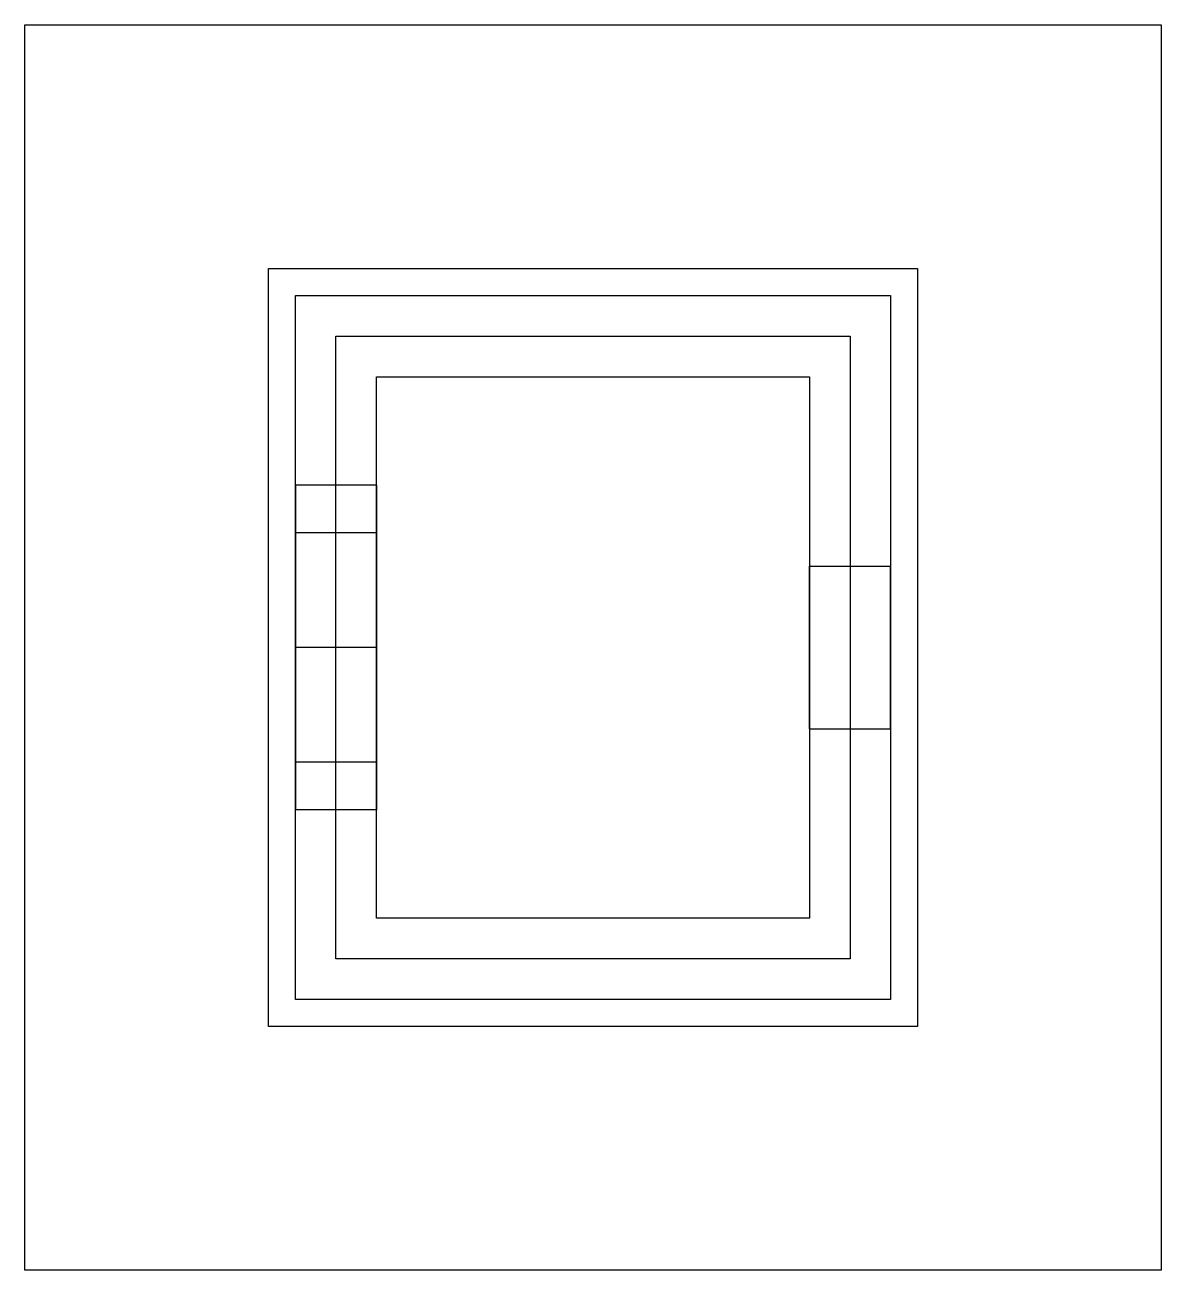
# Model space of a CAD drawing. Header units: millimetres. Extents: x -1050 to 1050, y -1150 to 1150.
import ezdxf

# ---------------------------------------------------------------- set-up
doc = ezdxf.new("R2010")
doc.units = ezdxf.units.MM
doc.linetypes.add('DASHED', pattern=[2, 2])
for name, color, linetype in [('MASU_BASE', 2, 'Continuous'), ('MASU_CONC', 7, 'Continuous'), ('MASU_EARTH', 3, 'Continuous'), ('MASU_GRAT', 4, 'Continuous'), ('MASU_KIRI', 6, 'Continuous')]:
    doc.layers.add(name, color=color, linetype=linetype)

msp = doc.modelspace()

# ---------------------------------------------------------------- linework, layer by layer
at = {"layer": 'MASU_BASE', "linetype": 'Continuous'}
for p, q in [((-600, -700), (-600, 700)), ((-600, -700, 100), (-600, 700, 100)), ((-600, 700), (600, 700)), ((-600, 700, 100), (600, 700, 100)), ((-600, 700), (-600, 700, 100)), ((600, 700), (600, -700)), ((600, 700, 100), (600, -700, 100)), ((600, 700), (600, 700, 100)), ((600, -700), (-600, -700)), ((600, -700, 100), (-600, -700, 100)), ((-600, -700), (-600, -700, 100)), ((600, -700), (600, -700, 100))]:
    msp.add_line(p, q, dxfattribs=at)
at = {"layer": 'MASU_CONC', "linetype": 'Continuous'}
for p, q in [((-550, -650, 100), (-550, 650, 100)), ((-550, -650, 1050), (-550, 650, 1050)), ((-550, 650, 100), (550, 650, 100)), ((-550, 650, 1050), (550, 650, 1050)), ((-550, 650, 100), (-550, 650, 1050)), ((550, 650, 100), (550, -650, 100)), ((550, 650, 1050), (550, -650, 1050)), ((550, 650, 100), (550, 650, 1050)), ((-400, -500, 250), (-400, 500, 250)), ((-400, -500, 1050), (-400, 500, 1050)), ((-400, 500, 250), (400, 500, 250)), ((-400, 500, 1050), (400, 500, 1050)), ((-400, 500, 250), (-400, 500, 1050)), ((400, 500, 250), (400, -500, 250)), ((400, 500, 1050), (400, -500, 1050)), ((400, 500, 250), (400, 500, 1050)), ((400, -500, 250), (-400, -500, 250)), ((400, -500, 1050), (-400, -500, 1050)), ((-400, -500, 250), (-400, -500, 1050)), ((400, -500, 250), (400, -500, 1050)), ((550, -650, 100), (-550, -650, 100)), ((550, -650, 1050), (-550, -650, 1050)), ((-550, -650, 100), (-550, -650, 1050)), ((550, -650, 100), (550, -650, 1050))]:
    msp.add_line(p, q, dxfattribs=at)
at = {"layer": 'MASU_EARTH', "linetype": 'DASHED'}
for p, q in [((-1050, -1150), (-1050, 1150)), ((-1050, -1150, 850), (-1050, 1150, 850)), ((-1050, 1150), (1050, 1150)), ((-1050, 1150, 850), (1050, 1150, 850)), ((-1050, 1150), (-1050, 1150, 850)), ((1050, 1150), (1050, -1150)), ((1050, 1150, 850), (1050, -1150, 850)), ((1050, 1150), (1050, 1150, 850)), ((1050, -1150), (-1050, -1150)), ((1050, -1150, 850), (-1050, -1150, 850)), ((-1050, -1150), (-1050, -1150, 850)), ((1050, -1150), (1050, -1150, 850))]:
    msp.add_line(p, q, dxfattribs=at)
at = {"layer": 'MASU_GRAT', "linetype": 'Continuous'}
for p, q in [((-475, -575, 955), (-475, 575, 955)), ((-475, -575, 1050), (-475, 575, 1050)), ((-475, 575, 955), (475, 575, 955)), ((-475, 575, 1050), (475, 575, 1050)), ((-475, 575, 955), (-475, 575, 1050)), ((475, 575, 955), (475, -575, 955)), ((475, 575, 1050), (475, -575, 1050)), ((475, 575, 955), (475, 575, 1050)), ((475, -575, 955), (-475, -575, 955)), ((475, -575, 1050), (-475, -575, 1050)), ((-475, -575, 955), (-475, -575, 1050)), ((475, -575, 955), (475, -575, 1050))]:
    msp.add_line(p, q, dxfattribs=at)
at = {"layer": 'MASU_KIRI', "linetype": 'DASHED'}
for p, q in [((-550, 300, 700), (-550, 294.2, 758.5)), ((-550, 294.2, 641.5), (-550, 300, 700)), ((-400, 300, 700), (-550, 300, 700)), ((-400, 300, 700), (-400, 294.2, 758.5)), ((-400, 294.2, 641.5), (-400, 300, 700)), ((-550, 294.2, 758.5), (-550, 277.2, 814.8)), ((-550, 277.2, 585.2), (-550, 294.2, 641.5)), ((-550, 277.2, 814.8), (-550, 249.4, 866.7)), ((-550, 249.4, 533.3), (-550, 277.2, 585.2)), ((-400, 294.2, 758.5), (-400, 277.2, 814.8)), ((-400, 277.2, 585.2), (-400, 294.2, 641.5)), ((-400, 277.2, 814.8), (-400, 249.4, 866.7)), ((-400, 249.4, 533.3), (-400, 277.2, 585.2)), ((-550, 249.4, 866.7), (-550, 212.1, 912.1)), ((-550, 212.1, 487.9), (-550, 249.4, 533.3)), ((-400, 249.4, 866.7), (-400, 212.1, 912.1)), ((-400, 212.1, 487.9), (-400, 249.4, 533.3)), ((-550, 212.1, 912.1), (-550, 166.7, 949.4)), ((-550, 166.7, 450.6), (-550, 212.1, 487.9)), ((-400, 212.1, 912.1), (-550, 212.1, 912.1)), ((-400, 212.1, 487.9), (-550, 212.1, 487.9)), ((-400, 212.1, 912.1), (-400, 166.7, 949.4)), ((-400, 166.7, 450.6), (-400, 212.1, 487.9)), ((-550, 166.7, 949.4), (-550, 114.8, 977.2)), ((-550, 114.8, 422.8), (-550, 166.7, 450.6)), ((-400, 166.7, 949.4), (-400, 114.8, 977.2)), ((-400, 114.8, 422.8), (-400, 166.7, 450.6)), ((400, -150, 550), (400, 150, 550)), ((400, 150, 550), (400, 150, 850)), ((400, 150, 850), (400, -150, 850)), ((400, 150, 550), (550, 150, 550)), ((400, 150, 850), (550, 150, 850)), ((550, -150, 550), (550, 150, 550)), ((550, 150, 550), (550, 150, 850)), ((550, 150, 850), (550, -150, 850)), ((-550, 114.8, 977.2), (-550, 58.5, 994.2)), ((-550, 58.5, 405.8), (-550, 114.8, 422.8)), ((-400, 114.8, 977.2), (-400, 58.5, 994.2)), ((-400, 58.5, 405.8), (-400, 114.8, 422.8)), ((-550, 58.5, 994.2), (-550, 0, 1000)), ((-550, 0, 400), (-550, 58.5, 405.8)), ((-400, 58.5, 994.2), (-400, 0, 1000)), ((-400, 0, 400), (-400, 58.5, 405.8)), ((-550, 0, 1000), (-550, -58.5, 994.2)), ((-400, 0, 1000), (-550, 0, 1000)), ((-400, 0, 1000), (-400, -58.5, 994.2)), ((-550, -58.5, 405.8), (-550, 0, 400)), ((-400, 0, 400), (-550, 0, 400)), ((-400, -58.5, 405.8), (-400, 0, 400)), ((-550, -58.5, 994.2), (-550, -114.8, 977.2)), ((-550, -114.8, 422.8), (-550, -58.5, 405.8)), ((-400, -58.5, 994.2), (-400, -114.8, 977.2)), ((-400, -114.8, 422.8), (-400, -58.5, 405.8)), ((-550, -114.8, 977.2), (-550, -166.7, 949.4)), ((-550, -166.7, 450.6), (-550, -114.8, 422.8)), ((-400, -114.8, 977.2), (-400, -166.7, 949.4)), ((-400, -166.7, 450.6), (-400, -114.8, 422.8)), ((400, -150, 850), (400, -150, 550)), ((400, -150, 550), (550, -150, 550)), ((400, -150, 850), (550, -150, 850)), ((550, -150, 850), (550, -150, 550)), ((-550, -166.7, 949.4), (-550, -212.1, 912.1)), ((-550, -212.1, 487.9), (-550, -166.7, 450.6)), ((-400, -166.7, 949.4), (-400, -212.1, 912.1)), ((-400, -212.1, 487.9), (-400, -166.7, 450.6)), ((-550, -212.1, 912.1), (-550, -249.4, 866.7)), ((-550, -249.4, 533.3), (-550, -212.1, 487.9)), ((-400, -212.1, 912.1), (-550, -212.1, 912.1)), ((-400, -212.1, 487.9), (-550, -212.1, 487.9)), ((-400, -212.1, 912.1), (-400, -249.4, 866.7)), ((-400, -249.4, 533.3), (-400, -212.1, 487.9)), ((-550, -249.4, 866.7), (-550, -277.2, 814.8)), ((-550, -277.2, 585.2), (-550, -249.4, 533.3)), ((-400, -249.4, 866.7), (-400, -277.2, 814.8)), ((-400, -277.2, 585.2), (-400, -249.4, 533.3)), ((-550, -277.2, 814.8), (-550, -294.2, 758.5)), ((-550, -294.2, 641.5), (-550, -277.2, 585.2)), ((-550, -294.2, 758.5), (-550, -300, 700)), ((-550, -300, 700), (-550, -294.2, 641.5)), ((-400, -277.2, 814.8), (-400, -294.2, 758.5)), ((-400, -294.2, 641.5), (-400, -277.2, 585.2)), ((-400, -294.2, 758.5), (-400, -300, 700)), ((-400, -300, 700), (-400, -294.2, 641.5)), ((-400, -300, 700), (-550, -300, 700))]:
    msp.add_line(p, q, dxfattribs=at)

doc.saveas('drawing.dxf')
